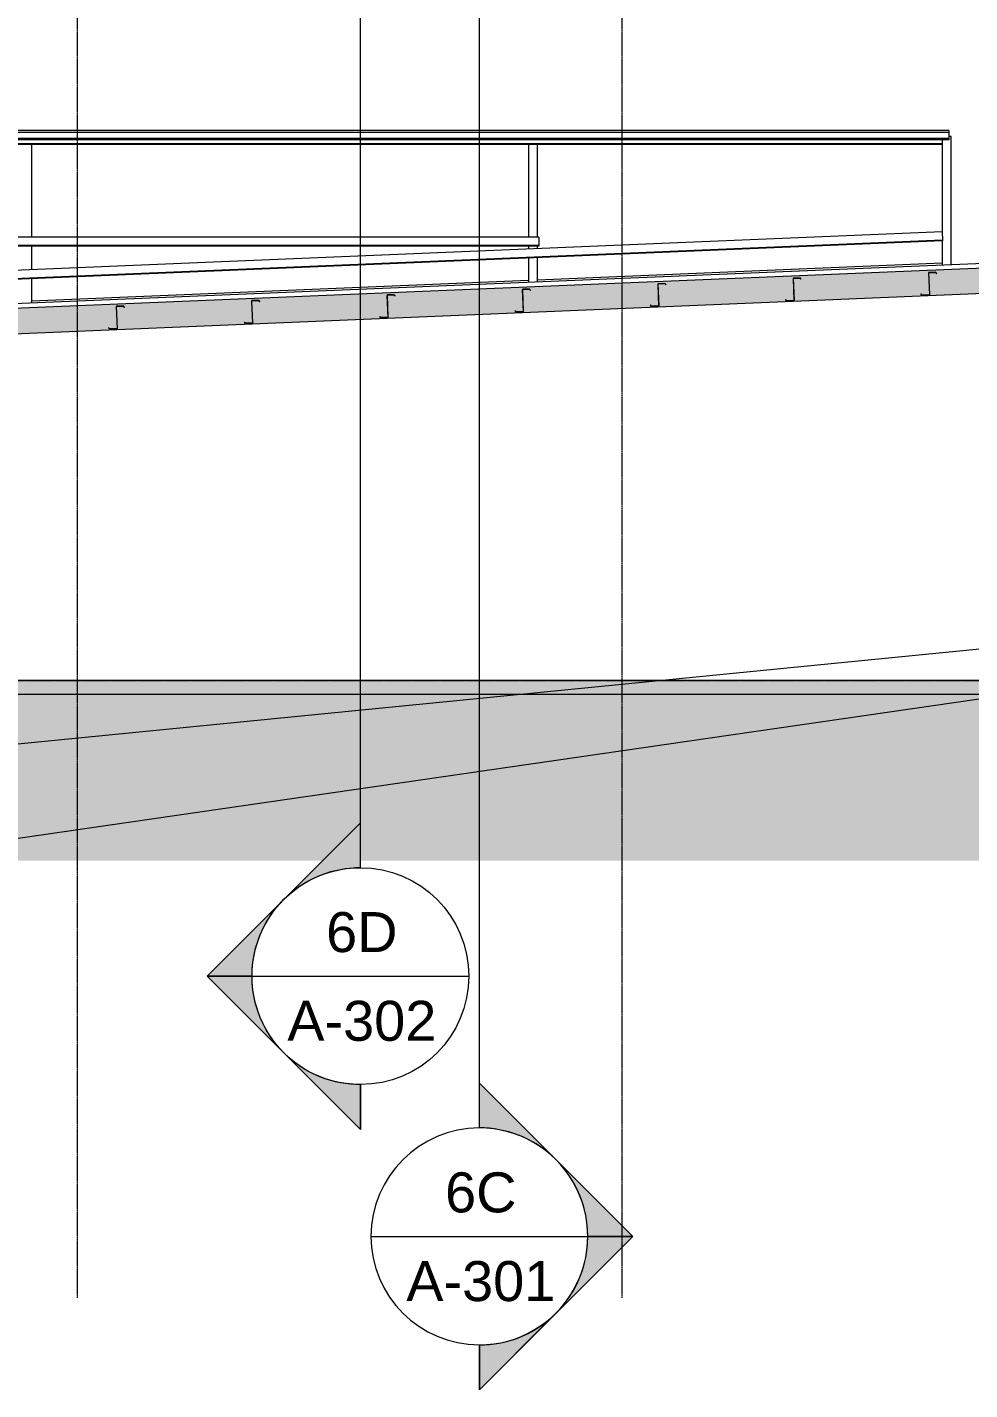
# Model space of a CAD drawing. Header units: inches. Extents: x -23565 to -21, y -324 to 853.
# Drawn here: x -4948 to -4531, y -314 to 289 of the extents above; entities that cross this region are included whole.
import ezdxf

# ---------------------------------------------------------------- set-up
doc = ezdxf.new("R2010")
doc.units = ezdxf.units.IN
doc.header["$MEASUREMENT"] = 0
doc.linetypes.add('Grid Line 1_2_', pattern=[0.8749999999999999, 0.4999999999999999, -0.125, 0.125, -0.125])
for name, color, linetype, lineweight in [('A-ANNO-IDEN', 131, 'Continuous', 9), ('A-CLNG', 13, 'Continuous', 13), ('A-CLNG-PATT', 13, 'Continuous', 25), ('A-FLOR', 192, 'Continuous', 13), ('A-FLOR-LEVL', 51, 'Continuous', 9), ('A-FLOR-PATT', 8, 'Continuous', 25), ('A-ROOF', 132, 'Continuous', 13), ('A-WALL', 113, 'Continuous', 13), ('C-TOPO', 7, 'Continuous', 13), ('G-ANNO-SYMB', 111, 'Continuous', 9), ('S-BEAM', 12, 'Continuous', 13), ('S-COLS', 52, 'Continuous', 13), ('S-GRID', 1, 'Continuous', 9)]:
    doc.layers.add(name, color=color, linetype=linetype, lineweight=lineweight)
doc.styles.add('Arial_2', font='arial.ttf', dxfattribs={"height": 17.70359281437124})
pattern_1 = [(45, (-5021.704000000001, 67.247), (-19.00703027829439, 19.0070302782944), []), (45, (-5021.704000000001, 96.04700000000001), (-19.00703027829439, 19.0070302782944), [])]

# ---------------------------------------------------------------- blocks, each defined once
blk = doc.blocks.new('Struct_Xcel_Sports Complex_rvt-5-Building Section - East_West looking South _ Fieldhouse')
at = {"layer": 'A-FLOR-PATT', "lineweight": 9}
h = blk.add_hatch(dxfattribs=at)
h.set_pattern_fill('FP_76', color=256, style=0, pattern_type=2)
h.set_pattern_definition([(49.99999999999999, (-5021.704000000001, 67.247), (55.08540092433552, -4.819842010399984), [5.76, -63.36]), (355, (-5021.704000000001, 67.247), (-10.65568887076341, 57.76853117995548), [4.608000000000001, -50.688]), (100.451, (-5017.113, 66.846), (44.42946763329039, 52.94866132228842), [4.895, -53.848]), (46.184, (-5021.704000000001, 82.60700000000001), (81.96444173651602, -12.71212223907837), [8.64, -95.04]), (96.636, (-5014.873, 81.548), (71.78149636030851, 74.81237833590787), [7.343, -80.77199999999999]), (351.184, (-5021.704000000001, 82.60700000000001), (71.78194683429966, 74.81243234033883), [6.912000000000001, -76.032]), (21, (-5014.024, 78.767), (45.84207144938917, -30.92146111083851), [5.76, -63.36]), (326, (-5014.024, 78.767), (18.68706418402729, 55.69147629738364), [4.608000000000001, -50.688]), (71.45100000000001, (-5010.204000000001, 76.19), (64.52890835799828, 24.77010932808051), [4.895, -53.848]), (37.50000000000001, (-5021.704000000001, 67.247), (0.933894640541661, 25.56681620382889), [2.534, -47.53899999999999, 2.534, -48.922, -50.88]), (37.50000000000001, (-5021.704000000001, 67.247), (0.933894640541661, 25.56681620382889), [-101.53, 2.534, -48.346]), (7.499999999999999, (-5021.704000000001, 67.247), (20.20403996418253, 30.29130269773347), [2.534, -26.803, 2.534, -46.387, -19.392]), (7.499999999999999, (-5021.704000000001, 67.247), (20.20403996418253, 30.29130269773347), [-78.259, 2.534, -16.858]), (327.5, (-5038.83, 67.247), (40.99778450279307, -1.732402627145404), [2.534, -16.666, 2.534, -57.37, -79.488]), (327.5, (-5038.83, 67.247), (40.99778450279307, -1.732402627145404), [-79.104, 2.534, -76.954]), (317.5, (-5046.51, 67.247), (44.78888311775997, 7.687838582048734), [2.534, -22.426, 2.534, -37.248, -56.448]), (317.5, (-5046.51, 67.247), (44.78888311775997, 7.687838582048734), [-64.742, 2.534, -53.91399999999999])])
h.paths.add_polyline_path([(22066.14022535249, -5.999999999999317), (26272.89022535242, -5.999999999999317), (26272.89022535242, 0), (22066.14022535249, 0)], flags=0)
at = {"layer": 'A-FLOR', "color": 7}
for p, q in [((26272.89022535242, 0), (22066.14022535249, 0)), ((22066.14022535249, -5.999999999999999), (26272.89022535242, -5.999999999999999))]:
    blk.add_line(p, q, dxfattribs=at)
blk = doc.blocks.new('Girt_C - 8_D-1782471-Building Section - East_West looking South _ Fieldhouse')
at = {"layer": 'S-BEAM', "color": 8, "lineweight": 9}
for p, q in [((22072.7652253524, 241.2968750001023), (22069.2018615215, 241.2968750001023)), ((22069.18239323217, 237.3147842928365), (22069.18239323217, 237.6232088335606)), ((22696.76521643457, 237.3147842928364), (22069.18239323217, 237.3147842928365)), ((22069.38937126329, 237.7968750001014), (22696.76521643457, 237.7968750001014)), ((22696.76521643457, 239.4558058261849), (22696.76521643457, 237.7968750001014)), ((22696.76521643457, 237.7968750001014), (22696.76521643457, 237.3147842928364))]:
    blk.add_line(p, q, dxfattribs=at)
blk = doc.blocks.new('Girt_C - 8_D-1779451-Building Section - East_West looking South _ Fieldhouse')
at = {"layer": 'S-BEAM', "color": 8, "lineweight": 9}
for p, q in [((22696.92870950193, 194.694081519054), (22067.84476912016, 168.4833535531263)), ((22696.76293985979, 198.6727203348604), (22069.45273004653, 172.5358946996574)), ((22069.62261763639, 169.0399364299089), (22696.90864064617, 195.1757543240365)), ((22696.76293985979, 198.6727203348589), (22696.77074525906, 198.4853828699935)), ((22696.77074525906, 198.4853828699935), (22696.90864064617, 195.1757543240365)), ((22696.90864064617, 195.1757543240365), (22696.92870950193, 194.694081519054)), ((22067.68680487729, 172.2746549040658), (22067.67899947802, 172.4619923689312)), ((22067.8247002644, 168.9650263581088), (22067.68680487729, 172.2746549040658)), ((22067.8247002644, 168.9650263581088), (22069.44356984839, 169.032476419308)), ((22067.84476912016, 168.4833535531263), (22067.8247002644, 168.9650263581088))]:
    blk.add_line(p, q, dxfattribs=at)
blk = doc.blocks.new('Girt_Z - 10_D-V196-Building Section - East_West looking South _ Fieldhouse')
at = {"layer": 'S-BEAM', "color": 7}
for p, q in [((22690.73957785752, 180.5317517642919), (22691.14027420054, 170.9150395316995)), ((22691.25735775737, 170.732311825401), (22690.84885690143, 180.5363323680285)), ((22693.8540629838, 180.8491846677222), (22690.91910958159, 180.7268949426302)), ((22690.9207970303, 180.6174953505892), (22693.80765813986, 180.7377812301545)), ((22693.80765813986, 180.7377812301545), (22694.27886724577, 180.221487105489)), ((22694.35965388923, 180.2952191125322), (22693.8540629838, 180.8491846677222)), ((22694.27886724577, 180.221487105489), (22694.35965388923, 180.2952191125322)), ((22687.46047937371, 171.2195062992305), (22687.37969273025, 171.1457742921874)), ((22687.37969273025, 171.1457742921874), (22687.88528363569, 170.5918087369974)), ((22687.93168847962, 170.7032121745651), (22687.46047937371, 171.2195062992305)), ((22687.88528363569, 170.5918087369974), (22691.25735775737, 170.732311825401)), ((22691.06955896019, 170.8339567779223), (22687.93168847962, 170.7032121745651))]:
    blk.add_line(p, q, dxfattribs=at)
for centre, radius, start, end in [((22690.92691530872, 180.5395574914255), 0.1874999999984359, 92.38594402969582, 182.3859440303869), ((22690.9269404919, 180.5395858509648), 0.07815134197464949, 94.50866165067437, 182.3859440303961), ((22691.06216324113, 170.9117849083908), 0.07817873465977615, 275.4283057392703, 2.385944029047335)]:
    blk.add_arc(centre, radius, start, end, dxfattribs=at)
blk = doc.blocks.new('Girt_Z - 10_D-V197-Building Section - East_West looking South _ Fieldhouse')
at = {"layer": 'S-BEAM', "lineweight": 9}
h = blk.add_hatch(dxfattribs=at)
h.set_pattern_fill('FP_63', color=8, style=0, pattern_type=2)
h.set_pattern_definition(pattern_1)
h.paths.add_polyline_path([(22627.93729925014, 168.0939760542665), (22631.30937337183, 168.2344791426708), (22631.12157457465, 168.3361240951918), (22627.98370409407, 168.2053794918353), (22627.51249498817, 168.7216736165002), (22627.43170834471, 168.6479416094568)], flags=0)
h.paths.add_polyline_path([(22631.30937337183, 168.2344791426708), (22630.90087251589, 178.0384996852979), (22630.79159347197, 178.0339190815613), (22631.192289815, 168.4172068489694)], flags=0)
h.paths.add_polyline_path([(22634.33088286023, 177.723654422758), (22634.41166950369, 177.7973864298014), (22633.90607859825, 178.3513519849917), (22630.97112519605, 178.2290622598997), (22630.97281264476, 178.1196626678583), (22633.85967375432, 178.2399485474236)], flags=0)
at = {"layer": 'S-BEAM', "color": 7}
for p, q in [((22630.79159347197, 178.0339190815613), (22631.192289815, 168.4172068489689)), ((22631.30937337183, 168.2344791426704), (22630.90087251589, 178.0384996852979)), ((22633.90607859825, 178.3513519849916), (22630.97112519605, 178.2290622598996)), ((22630.97281264476, 178.1196626678585), (22633.85967375432, 178.2399485474238)), ((22633.85967375432, 178.2399485474238), (22634.33088286023, 177.7236544227584)), ((22634.41166950369, 177.7973864298016), (22633.90607859825, 178.3513519849916)), ((22634.33088286023, 177.7236544227584), (22634.41166950369, 177.7973864298016)), ((22627.51249498817, 168.7216736164999), (22627.43170834471, 168.6479416094568)), ((22627.43170834471, 168.6479416094568), (22627.93729925014, 168.0939760542668)), ((22627.98370409408, 168.2053794918345), (22627.51249498817, 168.7216736164999)), ((22627.93729925014, 168.0939760542668), (22631.30937337183, 168.2344791426704)), ((22631.12157457465, 168.3361240951916), (22627.98370409408, 168.2053794918345))]:
    blk.add_line(p, q, dxfattribs=at)
for centre, radius, start, end in [((22630.97893092318, 178.0417248086949), 0.1874999999984359, 92.38594402969582, 182.3859440303869), ((22630.97895610636, 178.0417531682342), 0.07815134197464949, 94.50866165067603, 182.3859440303961), ((22631.11417885559, 168.4139522256602), 0.07817873465977615, 275.4283057392703, 2.385944029047335)]:
    blk.add_arc(centre, radius, start, end, dxfattribs=at)
blk = doc.blocks.new('Girt_Z - 10_D-V198-Building Section - East_West looking South _ Fieldhouse')
at = {"layer": 'S-BEAM', "color": 7}
for p, q in [((22570.84360908643, 175.5360863988308), (22571.24430542946, 165.9193741662383)), ((22571.36138898629, 165.7366464599398), (22570.95288813035, 175.5406670025673)), ((22573.95809421271, 175.853519302261), (22571.0231408105, 175.731229577169)), ((22571.02482825921, 175.621829985128), (22573.91168936878, 175.7421158646933)), ((22573.91168936878, 175.7421158646933), (22574.38289847469, 175.2258217400278)), ((22574.46368511815, 175.299553747071), (22573.95809421271, 175.853519302261)), ((22574.38289847469, 175.2258217400278), (22574.46368511815, 175.299553747071)), ((22567.56451060263, 166.2238409337693), (22567.48372395916, 166.1501089267261)), ((22567.48372395916, 166.1501089267261), (22567.9893148646, 165.5961433715362)), ((22568.03571970853, 165.7075468091039), (22567.56451060263, 166.2238409337693)), ((22567.9893148646, 165.5961433715362), (22571.36138898629, 165.7366464599398)), ((22571.1735901891, 165.838291412461), (22568.03571970853, 165.7075468091039))]:
    blk.add_line(p, q, dxfattribs=at)
for centre, radius, start, end in [((22571.03094653763, 175.5438921259643), 0.1874999999984359, 92.38594402969582, 182.3859440303959), ((22571.03097172082, 175.5439204855036), 0.07815134197101466, 94.50866164822588, 182.3859440303747), ((22571.16619447005, 165.9161195429296), 0.0781787346586504, 275.4283057379631, 2.385944030369768)]:
    blk.add_arc(centre, radius, start, end, dxfattribs=at)
blk = doc.blocks.new('Girt_Z - 10_D-V199-Building Section - East_West looking South _ Fieldhouse')
at = {"layer": 'S-BEAM', "lineweight": 9}
h = blk.add_hatch(dxfattribs=at)
h.set_pattern_fill('FP_63', color=8, style=0, pattern_type=2)
h.set_pattern_definition(pattern_1)
h.paths.add_polyline_path([(22508.04133047906, 163.0983106888061), (22511.41340460075, 163.2388137772097), (22511.22560580357, 163.3404587297307), (22508.08773532299, 163.2097141263743), (22507.61652621709, 163.7260082510391), (22507.53573957362, 163.6522762439957)], flags=0)
h.paths.add_polyline_path([(22511.41340460075, 163.2388137772097), (22511.00490374481, 173.0428343198375), (22510.89562470089, 173.0382537161009), (22511.29632104392, 163.4215414835083)], flags=0)
h.paths.add_polyline_path([(22514.43491408915, 172.7279890572976), (22514.51570073261, 172.801721064341), (22514.01010982717, 173.3556866195306), (22511.07515642497, 173.2333968944393), (22511.07684387367, 173.1239973023978), (22513.96370498324, 173.2442831819631)], flags=0)
at = {"layer": 'S-BEAM', "color": 7}
for p, q in [((22510.89562470089, 173.0382537161001), (22511.29632104392, 163.4215414835077)), ((22511.41340460075, 163.2388137772092), (22511.00490374481, 173.0428343198367)), ((22514.01010982717, 173.3556866195304), (22511.07515642496, 173.2333968944384)), ((22511.07684387367, 173.1239973023974), (22513.96370498324, 173.2442831819627)), ((22513.96370498324, 173.2442831819627), (22514.43491408915, 172.7279890572972)), ((22514.51570073261, 172.8017210643404), (22514.01010982717, 173.3556866195304)), ((22514.43491408915, 172.7279890572972), (22514.51570073261, 172.8017210643404)), ((22507.61652621709, 163.7260082510388), (22507.53573957362, 163.6522762439956)), ((22507.53573957362, 163.6522762439956), (22508.04133047906, 163.0983106888056)), ((22508.08773532299, 163.2097141263733), (22507.61652621709, 163.7260082510388)), ((22508.04133047906, 163.0983106888056), (22511.41340460075, 163.2388137772092)), ((22511.22560580356, 163.3404587297305), (22508.08773532299, 163.2097141263733))]:
    blk.add_line(p, q, dxfattribs=at)
for centre, radius, start, end in [((22511.08296215209, 173.0460594432337), 0.1874999999984359, 92.38594402969582, 182.3859440303869), ((22511.08298733528, 173.046087802773), 0.07815134197101466, 94.50866164822597, 182.3859440303963), ((22511.21821008451, 163.418286860199), 0.0781787346586504, 275.4283057379612, 2.385944030369768)]:
    blk.add_arc(centre, radius, start, end, dxfattribs=at)
blk = doc.blocks.new('Girt_Z - 10_D-V200-Building Section - East_West looking South _ Fieldhouse')
at = {"layer": 'S-BEAM', "color": 7}
for p, q in [((22450.94764031535, 170.5404210333696), (22451.34833665838, 160.9237088007771)), ((22451.46542021521, 160.7409810944786), (22451.05691935927, 170.5450016371061)), ((22454.06212544163, 170.8578539367998), (22451.12717203942, 170.7355642117078)), ((22451.12885948813, 170.6261646196668), (22454.0157205977, 170.7464504992321)), ((22454.0157205977, 170.7464504992321), (22454.48692970361, 170.2301563745666)), ((22454.56771634707, 170.3038883816098), (22454.06212544163, 170.8578539367998)), ((22454.48692970361, 170.2301563745666), (22454.56771634707, 170.3038883816098)), ((22447.66854183155, 161.2281755683082), (22447.58775518808, 161.154443561265)), ((22447.58775518808, 161.154443561265), (22448.09334609352, 160.600478006075)), ((22448.13975093745, 160.7118814436427), (22447.66854183155, 161.2281755683082)), ((22448.09334609352, 160.600478006075), (22451.46542021521, 160.7409810944786)), ((22451.27762141802, 160.8426260469999), (22448.13975093745, 160.7118814436427))]:
    blk.add_line(p, q, dxfattribs=at)
for centre, radius, start, end in [((22451.13497776655, 170.5482267605031), 0.1874999999984359, 92.38594402969582, 182.3859440303959), ((22451.13500294974, 170.5482551200424), 0.07815134197101466, 94.50866164822588, 182.3859440303747), ((22451.27022569897, 160.9204541774684), 0.0781787346586504, 275.4283057379631, 2.385944030369768)]:
    blk.add_arc(centre, radius, start, end, dxfattribs=at)
blk = doc.blocks.new('Girt_Z - 10_D-V201-Building Section - East_West looking South _ Fieldhouse')
at = {"layer": 'S-BEAM', "lineweight": 9}
h = blk.add_hatch(dxfattribs=at)
h.set_pattern_fill('FP_63', color=8, style=0, pattern_type=2)
h.set_pattern_definition(pattern_1)
h.paths.add_polyline_path([(22388.14536170798, 158.1026453233442), (22391.51743582966, 158.2431484117478), (22391.32963703249, 158.3447933642695), (22388.19176655191, 158.2140487609123), (22387.72055744601, 158.7303428855772), (22387.63977080254, 158.6566108785345)], flags=0)
h.paths.add_polyline_path([(22391.51743582966, 158.2431484117478), (22391.10893497373, 168.0471689543756), (22390.99965592981, 168.0425883506397), (22391.40035227283, 158.4258761180464)], flags=0)
h.paths.add_polyline_path([(22394.53894531807, 167.7323236918357), (22394.61973196153, 167.8060556988791), (22394.11414105609, 168.3600212540694), (22391.17918765388, 168.2377315289774), (22391.18087510259, 168.1283319369366), (22394.06773621216, 168.2486178165012)], flags=0)
at = {"layer": 'S-BEAM', "color": 7}
for p, q in [((22390.99965592981, 168.042588350639), (22391.40035227283, 158.4258761180465)), ((22391.51743582966, 158.243148411748), (22391.10893497373, 168.0471689543755)), ((22394.11414105609, 168.3600212540692), (22391.17918765388, 168.2377315289772)), ((22391.18087510259, 168.1283319369361), (22394.06773621216, 168.2486178165015)), ((22394.06773621216, 168.2486178165015), (22394.53894531807, 167.732323691836)), ((22394.61973196153, 167.8060556988792), (22394.11414105609, 168.3600212540692)), ((22394.53894531807, 167.732323691836), (22394.61973196153, 167.8060556988792)), ((22387.72055744601, 158.7303428855775), (22387.63977080254, 158.6566108785344)), ((22387.63977080254, 158.6566108785344), (22388.14536170798, 158.1026453233444)), ((22388.19176655191, 158.2140487609121), (22387.72055744601, 158.7303428855775)), ((22388.14536170798, 158.1026453233444), (22391.51743582966, 158.243148411748)), ((22391.32963703248, 158.3447933642693), (22388.19176655191, 158.2140487609121))]:
    blk.add_line(p, q, dxfattribs=at)
for centre, radius, start, end in [((22391.18699338101, 168.0503940777725), 0.1874999999984359, 92.38594402969582, 182.3859440303869), ((22391.1870185642, 168.0504224373118), 0.07815134197101466, 94.50866164822433, 182.3859440303963), ((22391.32224131342, 158.4226214947378), 0.0781787346586504, 275.4283057379612, 2.385944030369768)]:
    blk.add_arc(centre, radius, start, end, dxfattribs=at)
blk = doc.blocks.new('Girt_Z - 10_D-1390502-Building Section - East_West looking South _ Fieldhouse')
at = {"layer": 'S-BEAM', "color": 7}
for p, q in [((22331.05167154427, 165.5447556679084), (22331.45236788729, 155.9280434353159)), ((22331.56945144412, 155.7453157290174), (22331.16095058819, 165.5493362716449)), ((22334.16615667055, 165.8621885713386), (22331.23120326834, 165.7398988462466)), ((22331.23289071705, 165.6304992542056), (22334.11975182662, 165.7507851337709)), ((22334.11975182662, 165.7507851337709), (22334.59096093252, 165.2344910091054)), ((22334.67174757599, 165.3082230161486), (22334.16615667055, 165.8621885713386)), ((22334.59096093252, 165.2344910091054), (22334.67174757599, 165.3082230161486)), ((22327.77257306047, 156.232510202847), (22327.691786417, 156.1587781958038)), ((22327.691786417, 156.1587781958038), (22328.19737732244, 155.6048126406138)), ((22328.24378216637, 155.7162160781815), (22327.77257306047, 156.232510202847)), ((22328.19737732244, 155.6048126406138), (22331.56945144412, 155.7453157290174)), ((22331.38165264694, 155.8469606815387), (22328.24378216637, 155.7162160781815))]:
    blk.add_line(p, q, dxfattribs=at)
for centre, radius, start, end in [((22331.23900899547, 165.5525613950419), 0.1874999999984359, 92.38594402969582, 182.3859440303956), ((22331.23903417866, 165.5525897545812), 0.07815134197101466, 94.50866164822588, 182.3859440303747), ((22331.37425692788, 155.9247888120072), 0.0781787346586504, 275.4283057379613, 2.38594403039141)]:
    blk.add_arc(centre, radius, start, end, dxfattribs=at)
blk = doc.blocks.new('Girt_C - 8_D-1783450-Building Section - East_West looking South _ Fieldhouse')
at = {"layer": 'S-BEAM', "color": 8, "lineweight": 9}
for p, q in [((22065.84522537626, 192.7968750001015), (22065.84522537626, 196.1093750001017)), ((22518.19544252644, 196.2968750001023), (22069.45272535228, 196.2968750001024)), ((22518.19544252644, 196.2968750001015), (22518.19544252644, 196.1093750001016)), ((22518.19544252644, 196.1093750001016), (22518.19544252644, 192.7968750001014)), ((22065.84522537626, 192.3147842928366), (22065.84522537626, 192.7968750001015)), ((22065.84522537626, 192.7968750001015), (22069.48634744828, 192.7968750001015)), ((22518.19544252644, 192.3147842928365), (22065.84522537626, 192.3147842928366)), ((22069.64022535228, 192.7968750001015), (22518.19544252644, 192.7968750001014)), ((22518.19544252644, 192.7968750001014), (22518.19544252644, 192.3147842928365))]:
    blk.add_line(p, q, dxfattribs=at)
blk = doc.blocks.new('Section - Section Head - Filled-1526-Building Section - East_West looking South _ Fieldhouse')
at = {"layer": 'G-ANNO-SYMB'}
h = blk.add_hatch(color=256, dxfattribs=at)
edge = h.paths.add_edge_path(flags=0)
edge.add_line((22906.36451102587, -210.3516792933649), (22874.15560031259, -178.1427685800909))
edge.add_line((22874.15560031259, -178.1427685800909), (22874.15560031259, -197.9625483920721))
edge.add_arc((22874.15560031259, -246.0250195739995), 48.06247118192778, 47.92160497537708, 90.0000000000004, ccw=False)
h = blk.add_hatch(color=256, dxfattribs=at)
edge = h.paths.add_edge_path(flags=0)
edge.add_arc((22874.15560031259, -246.0250195739998), 47.99999999999991, -1.1368683772161603e-13, 44.99999999999852, ccw=False)
edge.add_line((22922.15560031259, -246.0250195739996), (22942.0378513065, -246.0250195739996))
edge.add_line((22942.0378513065, -246.0250195739996), (22908.09672580955, -212.0838940770454))
h = blk.add_hatch(color=256, dxfattribs=at)
edge = h.paths.add_edge_path(flags=0)
edge.add_line((22908.09672580955, -279.9661450709538), (22942.0378513065, -246.0250195739996))
edge.add_line((22942.0378513065, -246.0250195739996), (22922.15560031259, -246.0250195739996))
edge.add_arc((22874.15560031259, -246.0250195739993), 48.00000000000296, 314.9999999999999, 359.9999999999997, ccw=False)
h = blk.add_hatch(color=256, dxfattribs=at)
edge = h.paths.add_edge_path(flags=0)
edge.add_arc((22874.15560031259, -246.025019574), 48.06247118192715, 269.9999999999998, 312.0783950246225, ccw=False)
edge.add_line((22874.15560031259, -294.0874907559271), (22874.15560031259, -313.9072705679083))
edge.add_line((22874.15560031259, -313.9072705679083), (22906.36451102587, -281.6983598546342))
for p, q in [((22942.0378513065, -246.0250195739996), (22874.15560031259, -178.1427685800914)), ((22874.15560031259, -198.0250195739998), (22874.15560031259, -178.1427685800914)), ((22874.15560031259, -197.9625483920721), (22874.15560031259, -178.1427685800909)), ((22874.15560031259, -178.1427685800909), (22906.36451102587, -210.3516792933649)), ((22908.09672580955, -212.0838940770454), (22942.0378513065, -246.0250195739996)), ((22942.0378513065, -246.0250195739996), (22874.15560031259, -313.9072705679082)), ((22942.0378513065, -246.0250195739996), (22908.09672580955, -279.9661450709538)), ((22922.15560031259, -246.0250195739996), (22942.0378513065, -246.0250195739996)), ((22942.0378513065, -246.0250195739996), (22922.15560031259, -246.0250195739996)), ((22906.36451102587, -281.6983598546342), (22874.15560031259, -313.9072705679083)), ((22874.15560031259, -294.0250195739998), (22874.15560031259, -313.9072705679082)), ((22874.15560031259, -313.9072705679083), (22874.15560031259, -294.0874907559271))]:
    blk.add_line(p, q, dxfattribs=at)
for centre, radius, start, end in [((22874.15560031259, -246.0250195739998), 48.00000000000009, 90.00000000000011, 269.9999999999997), ((22874.15560031259, -246.0250195739995), 48.06247118192778, 47.92160497537667, 90), ((22874.15560031259, -246.0250195739998), 48.00000000000004, 269.9999999999997, 90.00000000000006), ((22874.15560031259, -246.0250195739998), 47.99999999999991, 359.9999999999996, 44.99999999999815), ((22874.15560031259, -246.0250195739993), 48.00000000000296, 314.9999999999995, 359.9999999999994), ((22874.15560031259, -246.025019574), 48.06247118192715, 269.9999999999994, 312.0783950246221)]:
    blk.add_arc(centre, radius, start, end, dxfattribs=at)

msp = doc.modelspace()

# ---------------------------------------------------------------- hatches: boundary and pattern name
at = {"layer": 'A-CLNG-PATT', "lineweight": 9}
h = msp.add_hatch(dxfattribs=at)
h.set_pattern_fill('FP_71', color=8, style=0, pattern_type=2)
h.set_pattern_definition([(161.57, (-5020.744000000001, 68.207), (-7.680223697288786, -0.0009795936816989759), [0, -54.643, 6.067, 0]), (18.43, (-5022.664000000001, 68.207), (-7.680223697288786, 0.00097959368169942), [0, -54.643, 6.067, 0]), (108.43, (-5020.744000000001, 68.207), (3.838295292656201, -19.20136532245489), [18.21099999999999, -42.49899999999999]), (71.57, (-5022.664000000001, 68.207), (3.838295292656203, 19.20136532245489), [18.211, -42.499])])
h.paths.add_polyline_path([(-5178.388125315447, 144.2420885976287), (-4441.117503291767, 174.9616978486151), (-4441.117503291767, 186.0963507788474), (-5178.388125315447, 155.3767415278603), (-5178.388125315447, 154.6459206600277)], flags=0)
at = {"layer": 'C-TOPO', "lineweight": 9}
h = msp.add_hatch(dxfattribs=at)
h.set_pattern_fill('FP_65', color=8, style=0, pattern_type=2)
h.set_pattern_definition([(0, (-5021.704000000001, 67.247), (48, 48), [48, -48]), (0, (-5021.704000000001, 85.24700000000001), (48, 48), [48, -48]), (0, (-5021.704000000001, 103.247), (48, 48), [48, -48]), (90, (-5015.704000000001, 109.247), (-48, 48), [48, -48]), (90, (-4997.704000000001, 109.247), (-48, 48), [48, -48]), (90, (-4979.704000000001, 109.247), (-48, 48), [48, -48])])
h.paths.add_polyline_path([(-4470.192722384687, -79.72007933997246), (-876.0307223846867, -79.72007933997246), (-876.0307223846867, 0), (-953.1175032918254, -3.055902197957038e-10), (-953.1175032918254, -35.99999999999999), (-931.61750329184, -35.99999999999999), (-931.61750329184, -59.99999999999999), (-1015.61750329184, -59.99999999999999), (-1015.61750329184, -35.99999999999999), (-967.1175032918363, -35.99999999999999), (-967.1175032918363, -5.999999999999317), (-1502.742503291833, -5.999999999999317), (-1502.742503291833, -12), (-1479.617503291844, -12), (-1479.617503291844, -35.99999999999999), (-1617.617503291844, -35.99999999999999), (-1617.617503291844, -12), (-1584.49250329184, -12), (-1584.49250329184, -5.999999999999317), (-1851.742503291836, -5.999999999999317), (-1851.742503291836, -12), (-1769.117503291844, -12), (-1769.117503291844, -35.99999999999999), (-1907.117503291844, -35.99999999999999), (-1907.117503291844, -12), (-1932.86750329184, -12), (-1932.86750329184, -5.999999999999317), (-5173.867503291771, -5.999999999999317), (-5173.867503291771, -35.99999999999999), (-5104.86750329156, -35.99999999999999), (-5104.86750329156, -59.99999999999999), (-5224.86750329156, -59.99999999999999), (-5224.86750329156, -35.99999999999999), (-5183.867503291764, -35.99999999999999), (-5183.867503291764, -3.055902197957038e-10), (-5256.772503291653, 0), (-5256.772503291653, -79.72007933997246), (-4504.617503291855, -79.72007933997246)], flags=0)
h.paths.add_polyline_path([(-4384.617503291851, -35.99999999999999), (-4504.617503291855, -35.99999999999999), (-4504.617503291855, -12), (-4384.617503291851, -12)], flags=0)
h.paths.add_polyline_path([(-3644.117503291847, -35.99999999999999), (-3644.117503291847, -12), (-3506.117503291847, -12), (-3506.117503291847, -35.99999999999999), (-3640.770722384688, -35.99999999999999)], flags=0)
h.paths.add_polyline_path([(-4223.117503291847, -35.99999999999999), (-4223.117503291847, -12), (-4085.117503291847, -12), (-4085.117503291847, -35.99999999999999), (-4193.718722384685, -35.99999999999999)], flags=0)
h.paths.add_polyline_path([(-2058.617503291844, -35.99999999999999), (-2196.617503291844, -35.99999999999999), (-2196.617503291844, -12), (-2058.617503291844, -12)], flags=0)
h.paths.add_polyline_path([(-2396.637722384687, -35.99999999999999), (-2486.117503291844, -35.99999999999999), (-2486.117503291844, -12), (-2348.117503291844, -12), (-2348.117503291844, -35.99999999999999)], flags=0)
h.paths.add_polyline_path([(-3917.244722384687, -35.99999999999999), (-3933.617503291844, -35.99999999999999), (-3933.617503291844, -12), (-3795.617503291847, -12), (-3795.617503291847, -35.99999999999999)], flags=0)
h.paths.add_polyline_path([(-3065.117503291844, -35.99999999999999), (-3065.117503291844, -12), (-2927.117503291847, -12), (-2927.117503291847, -35.99999999999999)], flags=0)
h.paths.add_polyline_path([(-3216.617503291844, -35.99999999999999), (-3354.617503291844, -35.99999999999999), (-3354.617503291844, -12), (-3216.617503291844, -12)], flags=0)
h.paths.add_polyline_path([(-2637.617503291847, -35.99999999999999), (-2775.617503291847, -35.99999999999999), (-2775.617503291847, -12), (-2637.617503291847, -12)], flags=0)
h.paths.add_polyline_path([(-1190.117503291844, -35.99999999999999), (-1328.117503291844, -35.99999999999999), (-1328.117503291844, -12), (-1190.117503291844, -12)], flags=0)

# ---------------------------------------------------------------- linework, layer by layer
at = {"layer": 'A-ANNO-IDEN', "color": 153}
for p, q in [((-4419.533330514034, 24.54243091618167), (-5286.737849546884, -61.16881421647235)), ((-4407.227688353032, 9.140214359437378), (-5286.737849546884, -118.3071046745109))]:
    msp.add_line(p, q, dxfattribs=at)
at = {"layer": 'A-CLNG', "color": 7}
for p, q in [((-4442.617503291596, 186.0338507788542), (-5178.38812531545, 155.3767415278603)), ((-5178.38812531545, 144.2420885976277), (-4442.617503291596, 174.8991978486217))]:
    msp.add_line(p, q, dxfattribs=at)
at = {"layer": 'A-FLOR-LEVL', "linetype": 'Grid Line 1_2_'}
msp.add_line((-5493.048697751525, 0), (-68.59840702059955, 0), dxfattribs=at)
at = {"layer": 'A-ROOF', "color": 7}
for p, q in [((-4429.367503294725, 188.7178778036673), (-5245.117503292327, 154.728294470431)), ((-5245.117503292327, 152.7265591121869), (-4429.367503294725, 186.7161424454233))]:
    msp.add_line(p, q, dxfattribs=at)
at = {"layer": 'A-WALL', "color": 8, "lineweight": 9}
for p, q in [((-4540.242503291847, 243.5000000000036), (-5182.680003291876, 243.5000000000036)), ((-4540.242503291847, 242.6876794211166), (-5167.180003291865, 242.6876794211166)), ((-4540.242503291847, 243.5000000000036), (-4540.242503291847, 239.4558058261851)), ((-4540.242503291847, 240.0000000000037), (-5167.180003291865, 240.0000000000037)), ((-4540.242503291847, 239.4558058261851), (-5166.724197465694, 239.4558058261851)), ((-4540.242503291847, 239.5000000000074), (-5166.680003291869, 239.5000000000074)), ((-4722.381650298201, 177.5098226910096), (-4543.225303669093, 184.9746704672224)), ((-4946.367503291756, 168.1770788162781), (-4726.353523379763, 177.3443279792779))]:
    msp.add_line(p, q, dxfattribs=at)
at = {"layer": 'G-ANNO-SYMB'}
for p, q in [((-4800.834109231568, -82.79948688786065), (-4800.834109231568, 592.8795793069728)), ((-4748.153727826106, -198.025019574), (-4748.153727826106, 495.0639421455541)), ((-4848.834109231582, -130.7994868878606), (-4752.834109231582, -130.7994868878606)), ((-4796.15372782612, -246.0250195739997), (-4700.15372782612, -246.0250195739997))]:
    msp.add_line(p, q, dxfattribs=at)
at = {"layer": 'S-COLS', "color": 8, "lineweight": 9}
for p, q in [((-4946.367503291756, 196.2968750001025), (-4946.367503291756, 237.3147842928372)), ((-4726.367503291749, 237.3147842928372), (-4726.367503291749, 196.2963219749647)), ((-4722.367503291745, 196.2968075940841), (-4722.367503291745, 237.3147842928372)), ((-4543.242512209683, 237.3147842928372), (-4543.242512209683, 198.6178504617708)), ((-4539.242512209683, 240.826371567016), (-4540.222859420952, 240.826371567016)), ((-4539.242512209683, 184.1397524322105), (-4539.242512209683, 240.8263715670164)), ((-4543.242512209683, 194.6872695945435), (-4543.242512209683, 183.9730857655443)), ((-4946.367503291756, 181.8766473013872), (-4946.367503291756, 192.3147842928379)), ((-4726.367503291749, 192.3147842928379), (-4726.367503291749, 191.0269281836015)), ((-4726.367503291749, 187.0573826797672), (-4726.367503291749, 176.3428778037907)), ((-4722.367503291745, 191.1939373320156), (-4722.367503291745, 192.3147842928379)), ((-4722.367503291745, 176.5095444704577), (-4722.367503291745, 187.224042333803)), ((-4543.242512209683, 181.9713504073008), (-4543.242512209683, 181.8411420739339)), ((-4539.242512209683, 182.0078087406009), (-4539.242512209683, 182.1380170739671)), ((-4946.367503291756, 167.1762111371231), (-4946.367503291756, 177.8911017077798)), ((-4726.367503291749, 174.3411424455466), (-4726.367503291749, 174.2109341121818)), ((-4722.367503291745, 174.3776007788481), (-4722.367503291745, 174.5078091122136)), ((-4946.367503291756, 165.0442674455148), (-4946.367503291756, 165.174475778879))]:
    msp.add_line(p, q, dxfattribs=at)
at = {"layer": 'S-GRID', "linetype": 'Grid Line 1_2_'}
for p, q in [((-4926.117503292055, -273.1608068449274), (-4926.117503292055, 671.8918076611269)), ((-4684.867503292051, -273.1608068449274), (-4684.867503292051, 671.8918076611269))]:
    msp.add_line(p, q, dxfattribs=at)

# ---------------------------------------------------------------- block references
at = {"color": 90, "lineweight": 5}
msp.add_blockref('Struct_Xcel_Sports Complex_rvt-5-Building Section - East_West looking South _ Fieldhouse', (-27240.00772864426, 0), dxfattribs=at)
at = {"layer": 'G-ANNO-SYMB', "extrusion": (0, 0, -1)}
msp.add_blockref('Section - Section Head - Filled-1526-Building Section - East_West looking South _ Fieldhouse', (-18073.32149108103, 115.2255326861365), dxfattribs=at)
at = {"layer": 'G-ANNO-SYMB'}
msp.add_blockref('Section - Section Head - Filled-1526-Building Section - East_West looking South _ Fieldhouse', (-27622.30932813873, 0), dxfattribs=at)
at = {"layer": 'S-BEAM', "color": 8, "lineweight": 9}
for name in ['Girt_C - 8_D-1782471-Building Section - East_West looking South _ Fieldhouse', 'Girt_C - 8_D-1783450-Building Section - East_West looking South _ Fieldhouse', 'Girt_C - 8_D-1779451-Building Section - East_West looking South _ Fieldhouse', 'Girt_Z - 10_D-V198-Building Section - East_West looking South _ Fieldhouse', 'Girt_Z - 10_D-V197-Building Section - East_West looking South _ Fieldhouse', 'Girt_Z - 10_D-V196-Building Section - East_West looking South _ Fieldhouse', 'Girt_Z - 10_D-V200-Building Section - East_West looking South _ Fieldhouse', 'Girt_Z - 10_D-V199-Building Section - East_West looking South _ Fieldhouse', 'Girt_Z - 10_D-1390502-Building Section - East_West looking South _ Fieldhouse', 'Girt_Z - 10_D-V201-Building Section - East_West looking South _ Fieldhouse']:
    msp.add_blockref(name, (-27240.00772864426, 0), dxfattribs=at)

# ---------------------------------------------------------------- texts
at = {"layer": 'G-ANNO-SYMB', "char_height": 17.70359281437124, "attachment_point": 2, "line_spacing_factor": 0.9385317878468563, "style": 'Arial_2'}
for s, insert, width in [('6D', (-4800.219369269707, -102.461237749156), 37.58399999999996), ('A-302', (-4800.219369269706, -141.7337261278215), 78.62399999999991), ('6C', (-4747.538987864249, -217.6867704352951), 37.58399999999996), ('A-301', (-4747.538987864247, -256.9592588139607), 78.62399999999991)]:
    msp.add_mtext(s, dxfattribs=dict(at, insert=insert, width=width))

doc.saveas('drawing.dxf')
